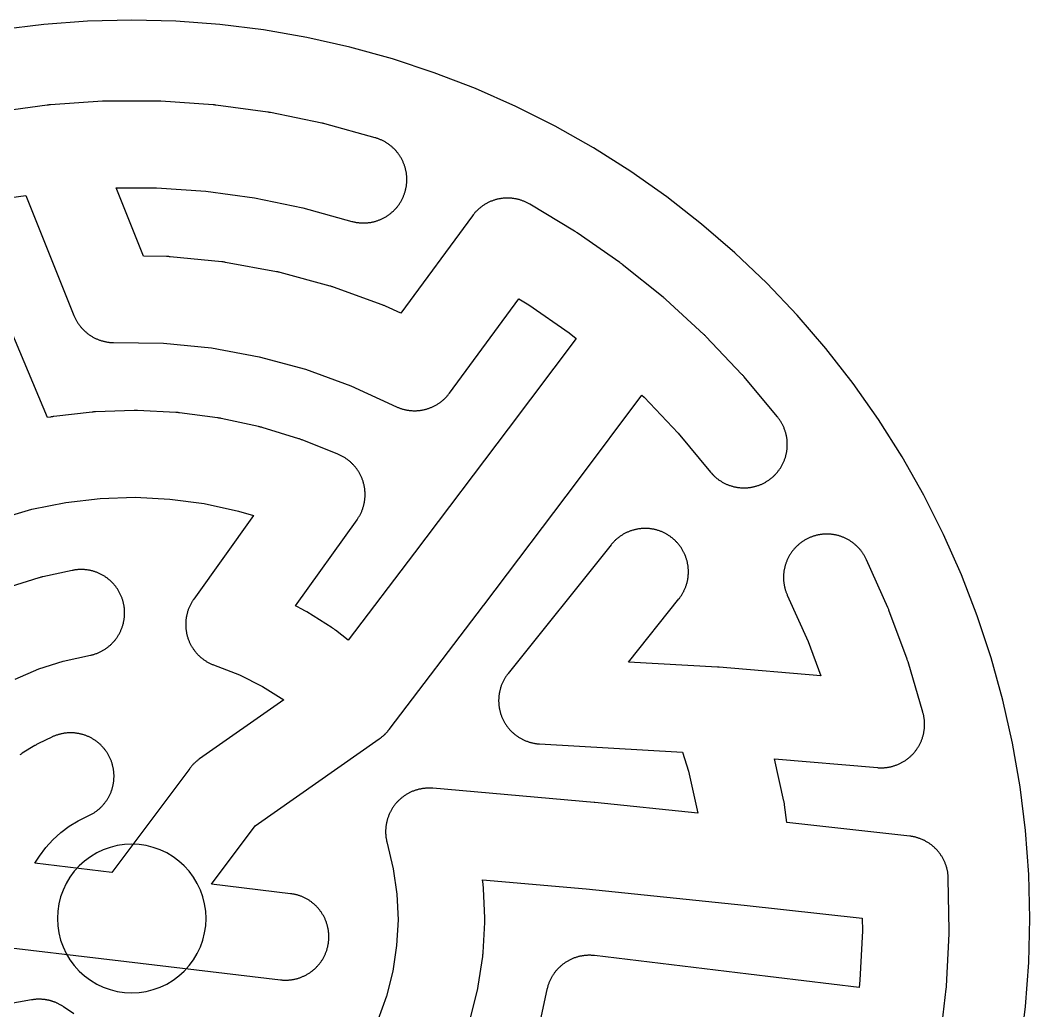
# Model space of a CAD drawing. Header units: millimetres. Extents: x -145 to 145, y -145 to 145.
# Drawn here: x -18 to 145, y -14.9 to 145 of the extents above; entities that cross this region are included whole.
import ezdxf

# ---------------------------------------------------------------- set-up
doc = ezdxf.new("R2010")
doc.units = ezdxf.units.MM
doc.layers.add('BOUNDARY', color=3, linetype='CONTINUOUS')
doc.layers.add('CORRIDORS', color=1, linetype='CONTINUOUS')

msp = doc.modelspace()

# ---------------------------------------------------------------- linework, layer by layer
at = {"layer": 'BOUNDARY'}
msp.add_lwpolyline([(143.431, -21.276), (144.302, -14.212), (144.825, -7.115), (145, 0), (144.825, 7.115), (144.302, 14.212), (143.431, 21.276), (142.214, 28.288), (140.655, 35.232), (138.756, 42.091), (136.524, 48.849), (133.963, 55.489), (131.078, 61.995), (127.879, 68.353), (124.371, 74.545), (120.563, 80.558), (116.465, 86.376), (112.087, 91.987), (107.438, 97.376), (102.53, 102.53), (97.376, 107.438), (91.987, 112.087), (86.376, 116.465), (80.558, 120.563), (74.545, 124.371), (68.353, 127.879), (61.995, 131.078), (55.489, 133.963), (48.849, 136.524), (42.091, 138.756), (35.232, 140.655), (28.288, 142.214), (21.276, 143.431), (14.212, 144.302), (7.115, 144.825), (0, 145), (-7.115, 144.825), (-14.212, 144.302), (-21.276, 143.431)], dxfattribs=at)
msp.add_lwpolyline([(12, 0), (11.942, 1.176), (11.769, 2.341), (11.483, 3.483), (11.087, 4.592), (10.583, 5.657), (9.978, 6.667), (9.276, 7.613), (8.485, 8.485), (7.613, 9.276), (6.667, 9.978), (5.657, 10.583), (4.592, 11.087), (3.483, 11.483), (2.341, 11.769), (1.176, 11.942), (0, 12), (-1.176, 11.942), (-2.341, 11.769), (-3.483, 11.483), (-4.592, 11.087), (-5.657, 10.583), (-6.667, 9.978), (-7.613, 9.276), (-8.485, 8.485), (-9.276, 7.613), (-9.978, 6.667), (-10.583, 5.657), (-11.087, 4.592), (-11.483, 3.483), (-11.769, 2.341), (-11.942, 1.176), (-12, 0), (-11.942, -1.176), (-11.769, -2.341), (-11.483, -3.483), (-11.087, -4.592), (-10.583, -5.657), (-9.978, -6.667), (-9.276, -7.613), (-8.485, -8.485), (-7.613, -9.276), (-6.667, -9.978), (-5.657, -10.583), (-4.592, -11.087), (-3.483, -11.483), (-2.341, -11.769), (-1.176, -11.942), (0, -12), (1.176, -11.942), (2.341, -11.769), (3.483, -11.483), (4.592, -11.087), (5.657, -10.583), (6.667, -9.978), (7.613, -9.276), (8.485, -8.485), (9.276, -7.613), (9.978, -6.667), (10.583, -5.657), (11.087, -4.592), (11.483, -3.483), (11.769, -2.341), (11.942, -1.176)], close=True, dxfattribs=at)
at = {"layer": 'CORRIDORS'}
for points in [[(-24.539, -4.134), (-0.826, -6.951), (24.004, -9.901), (24.122, -9.914), (24.24, -9.925), (24.358, -9.934), (24.476, -9.941), (24.594, -9.946), (24.712, -9.949), (24.83, -9.95), (24.949, -9.949), (25.067, -9.946), (25.185, -9.941), (25.303, -9.934), (25.421, -9.925), (25.539, -9.914), (25.657, -9.901), (25.774, -9.886), (25.891, -9.869), (26.008, -9.85), (26.125, -9.829), (26.241, -9.806), (26.356, -9.782), (26.472, -9.755), (26.586, -9.726), (26.701, -9.695), (26.814, -9.663), (26.928, -9.628), (27.04, -9.592), (27.152, -9.554), (27.263, -9.513), (27.374, -9.471), (27.484, -9.427), (27.593, -9.382), (27.701, -9.334), (27.809, -9.285), (27.915, -9.233), (28.021, -9.18), (28.126, -9.125), (28.23, -9.069), (28.333, -9.011), (28.435, -8.95), (28.536, -8.889), (28.636, -8.825), (28.734, -8.76), (28.832, -8.693), (28.928, -8.625), (29.024, -8.555), (29.118, -8.483), (29.211, -8.41), (29.302, -8.335), (29.393, -8.259), (29.482, -8.181), (29.57, -8.101), (29.656, -8.02), (29.741, -7.938), (29.825, -7.854), (29.907, -7.769), (29.988, -7.683), (30.067, -7.595), (30.145, -7.506), (30.221, -7.415), (30.296, -7.324), (30.369, -7.231), (30.44, -7.136), (30.51, -7.041), (30.579, -6.944), (30.645, -6.847), (30.71, -6.748), (30.774, -6.648), (30.835, -6.547), (30.895, -6.445), (30.953, -6.342), (31.01, -6.238), (31.065, -6.133), (31.117, -6.027), (31.169, -5.92), (31.218, -5.813), (31.265, -5.704), (31.311, -5.595), (31.355, -5.485), (31.397, -5.375), (31.437, -5.263), (31.475, -5.151), (31.511, -5.039), (31.545, -4.925), (31.578, -4.812), (31.608, -4.697), (31.637, -4.582), (31.664, -4.467), (31.688, -4.351), (31.711, -4.235), (31.732, -4.119), (31.75, -4.002), (31.767, -3.885), (31.782, -3.768), (31.795, -3.65), (31.806, -3.532), (31.815, -3.414), (31.821, -3.296), (31.826, -3.178), (31.829, -3.059), (31.83, -2.941), (31.829, -2.823), (31.826, -2.705), (31.821, -2.586), (31.813, -2.468), (31.804, -2.35), (31.793, -2.232), (31.78, -2.115), (31.765, -1.998), (31.748, -1.88), (31.729, -1.764), (31.708, -1.647), (31.685, -1.531), (31.66, -1.416), (31.633, -1.3), (31.604, -1.186), (31.573, -1.071), (31.54, -0.958), (31.506, -0.844), (31.469, -0.732), (31.431, -0.62), (31.391, -0.509), (31.348, -0.398), (31.304, -0.288), (31.258, -0.179), (31.211, -0.071), (31.161, 0.036), (31.11, 0.143), (31.056, 0.249), (31.002, 0.353), (30.945, 0.457), (30.886, 0.56), (30.826, 0.662), (30.764, 0.763), (30.701, 0.863), (30.635, 0.961), (30.568, 1.059), (30.5, 1.155), (30.43, 1.25), (30.358, 1.345), (30.21, 1.529), (30.133, 1.619), (30.055, 1.708), (29.976, 1.796), (29.895, 1.882), (29.812, 1.967), (29.728, 2.051), (29.643, 2.133), (29.557, 2.213), (29.469, 2.292), (29.379, 2.37), (29.289, 2.446), (29.197, 2.521), (29.104, 2.594), (29.01, 2.665), (28.914, 2.735), (28.817, 2.803), (28.72, 2.87), (28.621, 2.935), (28.521, 2.998), (28.42, 3.06), (28.318, 3.119), (28.214, 3.177), (28.11, 3.234), (28.005, 3.288), (27.899, 3.341), (27.793, 3.392), (27.685, 3.441), (27.577, 3.489), (27.467, 3.534), (27.357, 3.578), (27.247, 3.62), (27.023, 3.698), (26.911, 3.734), (26.797, 3.768), (26.684, 3.8), (26.569, 3.83), (26.454, 3.859), (26.339, 3.885), (26.223, 3.91), (26.107, 3.933), (25.991, 3.953), (25.874, 3.972), (25.757, 3.988), (25.656, 4.001), (12.865, 5.521), (19.905, 14.94), (39.973, 28.987), (40.025, 29.024), (40.121, 29.093), (40.142, 29.109), (40.176, 29.134), (40.186, 29.142), (40.197, 29.15), (40.291, 29.222), (40.383, 29.296), (40.39, 29.302), (40.454, 29.355), (40.544, 29.431), (40.566, 29.45), (40.582, 29.464), (40.67, 29.542), (40.684, 29.555), (40.721, 29.589), (40.787, 29.651), (40.843, 29.704), (40.853, 29.714), (40.884, 29.744), (40.927, 29.787), (40.954, 29.815), (40.994, 29.855), (41.007, 29.869), (41.01, 29.872), (41.086, 29.953), (41.138, 30.008), (41.217, 30.096), (41.274, 30.163), (41.326, 30.223), (41.36, 30.264), (41.37, 30.276), (41.445, 30.368), (41.46, 30.387), (41.476, 30.407), (41.538, 30.487), (56.808, 50.527), (56.828, 50.554), (71.948, 70.594), (71.955, 70.603), (82.374, 84.46), (82.728, 84.135), (88.219, 78.359), (93.463, 72.04), (93.539, 71.95), (93.617, 71.86), (93.777, 71.686), (93.86, 71.601), (93.943, 71.518), (94.028, 71.435), (94.115, 71.355), (94.203, 71.275), (94.292, 71.197), (94.382, 71.121), (94.474, 71.046), (94.567, 70.973), (94.661, 70.902), (94.757, 70.832), (94.853, 70.763), (94.951, 70.697), (95.05, 70.631), (95.15, 70.568), (95.251, 70.506), (95.353, 70.446), (95.455, 70.388), (95.559, 70.332), (95.664, 70.277), (95.77, 70.224), (95.877, 70.173), (95.984, 70.123), (96.093, 70.076), (96.202, 70.03), (96.312, 69.986), (96.422, 69.944), (96.534, 69.904), (96.646, 69.866), (96.758, 69.83), (96.872, 69.795), (96.985, 69.763), (97.1, 69.732), (97.214, 69.704), (97.33, 69.677), (97.445, 69.652), (97.562, 69.63), (97.678, 69.609), (97.795, 69.59), (97.912, 69.573), (98.029, 69.558), (98.147, 69.545), (98.265, 69.535), (98.383, 69.526), (98.501, 69.519), (98.619, 69.514), (98.737, 69.511), (98.856, 69.51), (98.974, 69.511), (99.092, 69.514), (99.21, 69.519), (99.329, 69.526), (99.447, 69.535), (99.564, 69.547), (99.682, 69.56), (99.799, 69.575), (99.916, 69.592), (100.033, 69.611), (100.15, 69.632), (100.266, 69.655), (100.381, 69.68), (100.497, 69.706), (100.611, 69.735), (100.726, 69.766), (100.839, 69.799), (100.953, 69.833), (101.065, 69.87), (101.177, 69.908), (101.288, 69.948), (101.399, 69.991), (101.509, 70.035), (101.618, 70.08), (101.726, 70.128), (101.833, 70.178), (101.94, 70.229), (102.046, 70.282), (102.151, 70.337), (102.254, 70.394), (102.357, 70.452), (102.459, 70.512), (102.56, 70.574), (102.66, 70.638), (102.759, 70.703), (102.856, 70.77), (102.953, 70.838), (103.048, 70.908), (103.142, 70.98), (103.235, 71.054), (103.326, 71.128), (103.417, 71.205), (103.506, 71.283), (103.593, 71.362), (103.68, 71.443), (103.765, 71.526), (103.848, 71.609), (103.93, 71.694), (104.011, 71.781), (104.09, 71.869), (104.168, 71.958), (104.244, 72.049), (104.319, 72.141), (104.392, 72.234), (104.463, 72.328), (104.533, 72.423), (104.602, 72.52), (104.668, 72.618), (104.733, 72.717), (104.796, 72.817), (104.858, 72.918), (104.918, 73.02), (104.976, 73.123), (105.032, 73.227), (105.087, 73.332), (105.14, 73.438), (105.191, 73.544), (105.24, 73.652), (105.287, 73.76), (105.333, 73.87), (105.377, 73.98), (105.418, 74.09), (105.458, 74.202), (105.497, 74.314), (105.533, 74.426), (105.567, 74.54), (105.599, 74.653), (105.63, 74.768), (105.658, 74.883), (105.685, 74.998), (105.709, 75.114), (105.732, 75.23), (105.753, 75.346), (105.771, 75.463), (105.788, 75.58), (105.803, 75.698), (105.815, 75.815), (105.826, 75.933), (105.835, 76.051), (105.842, 76.169), (105.846, 76.287), (105.849, 76.406), (105.85, 76.524), (105.849, 76.642), (105.846, 76.761), (105.84, 76.879), (105.833, 76.997), (105.824, 77.115), (105.813, 77.233), (105.799, 77.35), (105.784, 77.468), (105.767, 77.585), (105.748, 77.701), (105.727, 77.818), (105.704, 77.934), (105.679, 78.05), (105.652, 78.165), (105.623, 78.279), (105.592, 78.394), (105.559, 78.507), (105.524, 78.62), (105.488, 78.733), (105.449, 78.845), (105.409, 78.956), (105.366, 79.067), (105.322, 79.176), (105.276, 79.285), (105.228, 79.394), (105.179, 79.501), (105.127, 79.608), (105.074, 79.713), (105.019, 79.818), (104.962, 79.922), (104.904, 80.025), (104.843, 80.126), (104.781, 80.227), (104.718, 80.327), (104.652, 80.426), (104.585, 80.523), (104.517, 80.619), (104.447, 80.715), (104.375, 80.809), (104.301, 80.901), (104.237, 80.98), (98.845, 87.478), (98.769, 87.568), (98.691, 87.658), (98.611, 87.745), (98.531, 87.831), (92.712, 93.951), (92.63, 94.036), (92.546, 94.12), (92.461, 94.202), (92.374, 94.283), (86.231, 99.925), (86.145, 100.005), (86.079, 100.064), (86.067, 100.075), (85.978, 100.153), (85.888, 100.229), (85.796, 100.304), (85.792, 100.307), (79.209, 105.583), (79.116, 105.656), (79.022, 105.728), (78.926, 105.798), (78.83, 105.866), (71.899, 110.69), (71.801, 110.757), (71.702, 110.822), (71.602, 110.886), (71.502, 110.947), (64.262, 115.292), (64.16, 115.352), (64.057, 115.41), (63.953, 115.467), (63.848, 115.522), (63.743, 115.575), (63.636, 115.626), (63.528, 115.675), (63.42, 115.723), (63.311, 115.769), (63.201, 115.813), (63.09, 115.855), (62.979, 115.895), (62.867, 115.933), (62.755, 115.969), (62.641, 116.004), (62.528, 116.036), (62.413, 116.067), (62.299, 116.096), (62.183, 116.122), (62.068, 116.147), (61.951, 116.17), (61.835, 116.191), (61.718, 116.21), (61.601, 116.226), (61.484, 116.241), (61.366, 116.254), (61.248, 116.265), (61.13, 116.274), (61.012, 116.281), (60.894, 116.286), (60.776, 116.289), (60.657, 116.29), (60.539, 116.289), (60.421, 116.286), (60.303, 116.281), (60.184, 116.274), (60.066, 116.265), (59.949, 116.254), (59.831, 116.241), (59.714, 116.226), (59.597, 116.209), (59.48, 116.19), (59.363, 116.169), (59.247, 116.146), (59.132, 116.121), (59.016, 116.094), (58.902, 116.066), (58.787, 116.035), (58.674, 116.002), (58.56, 115.968), (58.448, 115.931), (58.336, 115.893), (58.225, 115.853), (58.114, 115.811), (58.004, 115.767), (57.895, 115.721), (57.787, 115.673), (57.679, 115.624), (57.573, 115.572), (57.467, 115.519), (57.362, 115.464), (57.258, 115.408), (57.155, 115.349), (57.053, 115.289), (56.952, 115.228), (56.853, 115.164), (56.754, 115.099), (56.656, 115.032), (56.56, 114.963), (56.464, 114.893), (56.37, 114.822), (56.186, 114.674), (56.096, 114.597), (56.006, 114.519), (55.919, 114.44), (55.832, 114.359), (55.747, 114.277), (55.664, 114.193), (55.582, 114.108), (55.501, 114.021), (55.422, 113.933), (55.344, 113.844), (55.268, 113.754), (55.193, 113.662), (55.12, 113.569), (55.026, 113.444), (43.422, 97.706), (40.998, 98.825), (40.89, 98.874), (40.781, 98.921), (40.672, 98.966), (40.562, 99.009), (40.455, 99.048), (32.583, 101.908), (32.472, 101.948), (32.36, 101.985), (32.247, 102.021), (32.133, 102.055), (32.024, 102.085), (23.941, 104.276), (23.827, 104.306), (23.712, 104.334), (23.597, 104.36), (23.481, 104.384), (23.372, 104.405), (15.133, 105.915), (15.016, 105.936), (14.899, 105.954), (14.782, 105.97), (14.665, 105.985), (14.552, 105.997), (6.216, 106.812), (6.098, 106.822), (5.98, 106.831), (5.862, 106.837), (5.744, 106.842), (5.631, 106.844), (1.917, 106.895), (-2.52, 117.93), (3.988, 117.93), (11.943, 117.392), (19.831, 116.32), (27.645, 114.714), (35.551, 112.524), (35.665, 112.493), (35.78, 112.465), (35.895, 112.438), (36.011, 112.413), (36.127, 112.39), (36.244, 112.37), (36.361, 112.351), (36.478, 112.334), (36.595, 112.319), (36.713, 112.306), (36.83, 112.295), (36.948, 112.286), (37.067, 112.279), (37.185, 112.274), (37.303, 112.271), (37.421, 112.27), (37.54, 112.271), (37.658, 112.274), (37.776, 112.279), (37.894, 112.286), (38.012, 112.295), (38.13, 112.306), (38.248, 112.319), (38.365, 112.334), (38.482, 112.351), (38.599, 112.37), (38.715, 112.391), (38.831, 112.414), (38.947, 112.439), (39.062, 112.465), (39.177, 112.494), (39.291, 112.525), (39.405, 112.557), (39.518, 112.592), (39.631, 112.628), (39.743, 112.667), (39.854, 112.707), (39.965, 112.749), (40.075, 112.793), (40.184, 112.839), (40.292, 112.886), (40.399, 112.936), (40.506, 112.987), (40.612, 113.04), (40.717, 113.095), (40.821, 113.152), (40.924, 113.21), (41.025, 113.27), (41.126, 113.332), (41.226, 113.395), (41.325, 113.46), (41.423, 113.527), (41.519, 113.596), (41.614, 113.666), (41.709, 113.738), (41.801, 113.811), (41.893, 113.886), (41.983, 113.962), (42.073, 114.04), (42.16, 114.119), (42.247, 114.2), (42.332, 114.282), (42.415, 114.366), (42.497, 114.451), (42.578, 114.538), (42.657, 114.626), (42.735, 114.715), (42.811, 114.805), (42.886, 114.897), (42.959, 114.99), (43.031, 115.084), (43.101, 115.18), (43.169, 115.276), (43.236, 115.374), (43.301, 115.473), (43.364, 115.573), (43.426, 115.674), (43.486, 115.776), (43.544, 115.879), (43.6, 115.983), (43.655, 116.088), (43.708, 116.194), (43.759, 116.3), (43.808, 116.408), (43.856, 116.516), (43.901, 116.626), (43.945, 116.736), (43.987, 116.846), (44.027, 116.958), (44.065, 117.07), (44.101, 117.182), (44.136, 117.295), (44.168, 117.409), (44.199, 117.524), (44.227, 117.638), (44.254, 117.754), (44.278, 117.869), (44.301, 117.985), (44.322, 118.102), (44.341, 118.219), (44.357, 118.336), (44.372, 118.453), (44.385, 118.571), (44.396, 118.689), (44.405, 118.807), (44.411, 118.925), (44.416, 119.043), (44.419, 119.161), (44.42, 119.28), (44.419, 119.398), (44.416, 119.516), (44.411, 119.634), (44.403, 119.753), (44.394, 119.871), (44.383, 119.988), (44.37, 120.106), (44.355, 120.223), (44.338, 120.34), (44.319, 120.457), (44.298, 120.574), (44.275, 120.69), (44.25, 120.805), (44.223, 120.921), (44.194, 121.035), (44.163, 121.149), (44.13, 121.263), (44.096, 121.376), (44.059, 121.489), (44.021, 121.601), (43.98, 121.712), (43.938, 121.823), (43.894, 121.932), (43.848, 122.041), (43.8, 122.15), (43.751, 122.257), (43.699, 122.364), (43.646, 122.469), (43.591, 122.574), (43.534, 122.678), (43.476, 122.781), (43.416, 122.883), (43.354, 122.983), (43.29, 123.083), (43.225, 123.182), (43.158, 123.279), (43.089, 123.376), (43.019, 123.471), (42.947, 123.565), (42.874, 123.658), (42.799, 123.75), (42.723, 123.84), (42.645, 123.929), (42.565, 124.016), (42.484, 124.103), (42.402, 124.188), (42.318, 124.271), (42.233, 124.353), (42.146, 124.434), (42.058, 124.513), (41.969, 124.591), (41.878, 124.667), (41.786, 124.741), (41.693, 124.814), (41.599, 124.886), (41.503, 124.956), (41.407, 125.024), (41.309, 125.09), (41.21, 125.155), (41.11, 125.218), (41.009, 125.28), (40.907, 125.34), (40.804, 125.398), (40.7, 125.454), (40.595, 125.509), (40.489, 125.561), (40.382, 125.612), (40.274, 125.662), (40.166, 125.709), (40.057, 125.754), (39.947, 125.798), (39.836, 125.84), (39.725, 125.88), (39.613, 125.918), (39.5, 125.954), (39.387, 125.988), (39.289, 126.016), (31.153, 128.27), (31.039, 128.301), (30.924, 128.329), (30.809, 128.356), (30.693, 128.381), (22.424, 130.08), (22.308, 130.103), (22.191, 130.123), (22.074, 130.142), (21.958, 130.159), (13.593, 131.296), (13.475, 131.311), (13.358, 131.324), (13.24, 131.335), (13.122, 131.344), (4.695, 131.914), (4.577, 131.921), (4.459, 131.926), (4.341, 131.929), (4.223, 131.93), (-4.223, 131.93), (-4.341, 131.929), (-4.46, 131.926), (-4.578, 131.921), (-4.695, 131.914), (-13.122, 131.344), (-13.121, 131.344), (-13.139, 131.343), (-13.257, 131.334), (-13.285, 131.331), (-13.322, 131.328), (-13.394, 131.32), (-13.476, 131.311), (-13.507, 131.307), (-13.521, 131.305), (-13.557, 131.301), (-13.674, 131.285), (-21.958, 130.159)], [(-19.831, 116.32), (-17.111, 116.689), (-9.335, 97.349), (-9.29, 97.239), (-9.243, 97.131), (-9.194, 97.023), (-9.143, 96.916), (-9.091, 96.81), (-9.037, 96.705), (-8.981, 96.6), (-8.923, 96.497), (-8.864, 96.395), (-8.803, 96.293), (-8.74, 96.193), (-8.676, 96.094), (-8.609, 95.996), (-8.542, 95.899), (-8.472, 95.803), (-8.401, 95.709), (-8.328, 95.615), (-8.254, 95.523), (-8.178, 95.432), (-8.101, 95.343), (-8.022, 95.254), (-7.942, 95.167), (-7.86, 95.082), (-7.777, 94.998), (-7.693, 94.915), (-7.607, 94.834), (-7.519, 94.754), (-7.431, 94.675), (-7.341, 94.599), (-7.249, 94.523), (-7.157, 94.45), (-7.063, 94.377), (-6.968, 94.307), (-6.872, 94.238), (-6.775, 94.17), (-6.676, 94.105), (-6.577, 94.041), (-6.476, 93.978), (-6.375, 93.918), (-6.272, 93.859), (-6.168, 93.802), (-6.064, 93.746), (-5.958, 93.693), (-5.852, 93.641), (-5.745, 93.591), (-5.637, 93.543), (-5.528, 93.497), (-5.418, 93.452), (-5.308, 93.409), (-5.197, 93.369), (-5.085, 93.33), (-4.972, 93.293), (-4.859, 93.258), (-4.746, 93.224), (-4.632, 93.193), (-4.517, 93.164), (-4.402, 93.137), (-4.287, 93.111), (-4.171, 93.088), (-4.054, 93.066), (-3.937, 93.047), (-3.82, 93.029), (-3.703, 93.013), (-3.586, 93), (-3.468, 92.988), (-3.35, 92.979), (-3.232, 92.971), (-3.114, 92.965), (-2.995, 92.962), (-2.936, 92.961), (5.139, 92.85), (12.904, 92.091), (20.561, 90.688), (28.079, 88.65), (35.394, 85.992), (42.737, 82.604), (42.845, 82.555), (42.954, 82.508), (43.063, 82.463), (43.173, 82.42), (43.284, 82.379), (43.396, 82.34), (43.508, 82.302), (43.621, 82.267), (43.734, 82.233), (43.848, 82.201), (43.963, 82.171), (44.078, 82.143), (44.193, 82.118), (44.309, 82.094), (44.425, 82.072), (44.542, 82.051), (44.659, 82.033), (44.776, 82.017), (44.894, 82.003), (45.011, 81.991), (45.129, 81.981), (45.247, 81.973), (45.365, 81.967), (45.484, 81.962), (45.602, 81.96), (45.72, 81.96), (45.839, 81.962), (45.957, 81.966), (46.075, 81.972), (46.193, 81.98), (46.311, 81.989), (46.429, 82.001), (46.546, 82.015), (46.663, 82.031), (46.78, 82.049), (46.897, 82.068), (47.013, 82.09), (47.129, 82.114), (47.245, 82.139), (47.36, 82.167), (47.474, 82.197), (47.589, 82.228), (47.702, 82.261), (47.815, 82.297), (47.927, 82.334), (48.039, 82.373), (48.15, 82.414), (48.26, 82.457), (48.37, 82.502), (48.479, 82.548), (48.587, 82.597), (48.694, 82.647), (48.8, 82.699), (48.905, 82.753), (49.01, 82.808), (49.113, 82.865), (49.216, 82.925), (49.317, 82.985), (49.418, 83.048), (49.517, 83.112), (49.616, 83.178), (49.713, 83.245), (49.809, 83.315), (49.904, 83.385), (49.997, 83.458), (50.09, 83.532), (50.181, 83.607), (50.27, 83.684), (50.359, 83.763), (50.446, 83.843), (50.532, 83.924), (50.616, 84.007), (50.699, 84.091), (50.781, 84.177), (50.861, 84.264), (50.94, 84.352), (51.017, 84.442), (51.092, 84.533), (51.167, 84.625), (51.239, 84.719), (51.304, 84.806), (62.516, 100.012), (64.097, 99.064), (70.635, 94.513), (71.746, 93.622), (60.765, 79.017), (45.672, 59.013), (34.956, 44.95), (32.908, 46.533), (32.814, 46.605), (32.718, 46.675), (32.622, 46.743), (32.524, 46.81), (32.425, 46.875), (32.353, 46.921), (28.263, 49.493), (28.163, 49.555), (28.061, 49.615), (27.958, 49.674), (27.855, 49.731), (27.75, 49.786), (27.674, 49.825), (26.435, 50.446), (36.377, 64.373), (36.445, 64.47), (36.511, 64.568), (36.576, 64.667), (36.639, 64.767), (36.7, 64.868), (36.76, 64.971), (36.818, 65.074), (36.874, 65.178), (36.928, 65.283), (36.98, 65.389), (37.031, 65.496), (37.08, 65.604), (37.127, 65.713), (37.172, 65.822), (37.215, 65.932), (37.257, 66.043), (37.296, 66.154), (37.334, 66.266), (37.37, 66.379), (37.404, 66.493), (37.436, 66.607), (37.466, 66.721), (37.494, 66.836), (37.52, 66.951), (37.544, 67.067), (37.566, 67.183), (37.587, 67.3), (37.605, 67.417), (37.621, 67.534), (37.635, 67.651), (37.648, 67.769), (37.658, 67.887), (37.666, 68.005), (37.673, 68.123), (37.677, 68.241), (37.68, 68.36), (37.68, 68.478), (37.678, 68.596), (37.675, 68.715), (37.669, 68.833), (37.661, 68.951), (37.652, 69.069), (37.64, 69.187), (37.626, 69.304), (37.611, 69.421), (37.593, 69.538), (37.574, 69.655), (37.552, 69.771), (37.529, 69.887), (37.503, 70.003), (37.476, 70.118), (37.447, 70.233), (37.415, 70.347), (37.382, 70.46), (37.347, 70.573), (37.31, 70.686), (37.271, 70.797), (37.23, 70.909), (37.188, 71.019), (37.143, 71.129), (37.097, 71.237), (37.049, 71.345), (36.999, 71.453), (36.947, 71.559), (36.893, 71.665), (36.838, 71.769), (36.781, 71.873), (36.722, 71.975), (36.661, 72.077), (36.599, 72.178), (36.535, 72.277), (36.469, 72.375), (36.402, 72.473), (36.333, 72.569), (36.262, 72.664), (36.19, 72.758), (36.116, 72.85), (36.041, 72.941), (35.964, 73.031), (35.886, 73.12), (35.806, 73.207), (35.724, 73.293), (35.642, 73.378), (35.558, 73.461), (35.472, 73.543), (35.385, 73.623), (35.297, 73.702), (35.207, 73.779), (35.116, 73.855), (35.024, 73.929), (34.931, 74.002), (34.836, 74.073), (34.74, 74.142), (34.643, 74.21), (34.545, 74.276), (34.446, 74.341), (34.346, 74.403), (34.244, 74.464), (34.142, 74.524), (34.039, 74.582), (33.935, 74.637), (33.829, 74.692), (33.723, 74.744), (33.616, 74.794), (33.508, 74.843), (33.4, 74.89), (33.276, 74.941), (27.518, 77.24), (27.407, 77.283), (27.296, 77.324), (27.185, 77.363), (27.073, 77.4), (26.972, 77.432), (21.044, 79.248), (20.931, 79.282), (20.817, 79.313), (20.702, 79.343), (20.587, 79.371), (20.484, 79.395), (14.426, 80.715), (14.31, 80.739), (14.194, 80.761), (14.078, 80.781), (13.961, 80.8), (13.856, 80.814), (7.71, 81.629), (7.593, 81.644), (7.475, 81.656), (7.357, 81.667), (7.239, 81.676), (7.136, 81.681), (0.945, 81.987), (0.826, 81.992), (0.708, 81.995), (0.59, 81.996), (0.471, 81.995), (0.366, 81.992), (-5.829, 81.786), (-5.947, 81.781), (-6.065, 81.774), (-6.183, 81.765), (-6.301, 81.754), (-6.406, 81.743), (-12.563, 81.026), (-12.68, 81.011), (-12.797, 80.995), (-12.914, 80.976), (-13.031, 80.955), (-13.134, 80.935), (-13.597, 80.842), (-21.157, 98.823)], [(-21.568, 64.482), (-16.156, 66.047), (-10.661, 67.153), (-5.072, 67.804), (0.546, 67.991), (6.154, 67.713), (11.721, 66.975), (17.226, 65.775), (19.648, 65.034), (10.013, 51.537), (9.945, 51.44), (9.879, 51.342), (9.814, 51.243), (9.751, 51.143), (9.69, 51.042), (9.63, 50.939), (9.572, 50.836), (9.516, 50.732), (9.462, 50.627), (9.41, 50.521), (9.359, 50.414), (9.31, 50.306), (9.263, 50.197), (9.218, 50.088), (9.175, 49.978), (9.133, 49.867), (9.094, 49.756), (9.056, 49.644), (9.02, 49.531), (8.986, 49.417), (8.954, 49.303), (8.924, 49.189), (8.896, 49.074), (8.87, 48.959), (8.846, 48.843), (8.824, 48.727), (8.803, 48.61), (8.785, 48.493), (8.769, 48.376), (8.755, 48.259), (8.742, 48.141), (8.732, 48.023), (8.724, 47.905), (8.717, 47.787), (8.713, 47.669), (8.71, 47.55), (8.71, 47.432), (8.712, 47.314), (8.715, 47.195), (8.721, 47.077), (8.729, 46.959), (8.738, 46.841), (8.75, 46.723), (8.764, 46.606), (8.779, 46.489), (8.797, 46.372), (8.816, 46.255), (8.838, 46.139), (8.861, 46.023), (8.887, 45.907), (8.914, 45.792), (8.943, 45.677), (8.975, 45.563), (9.008, 45.45), (9.043, 45.337), (9.08, 45.224), (9.119, 45.113), (9.16, 45.001), (9.202, 44.891), (9.247, 44.781), (9.293, 44.673), (9.341, 44.565), (9.391, 44.457), (9.443, 44.351), (9.497, 44.245), (9.552, 44.141), (9.609, 44.037), (9.668, 43.935), (9.729, 43.833), (9.791, 43.732), (9.855, 43.633), (9.921, 43.535), (9.988, 43.437), (10.057, 43.341), (10.128, 43.246), (10.2, 43.152), (10.274, 43.06), (10.349, 42.969), (10.426, 42.879), (10.504, 42.79), (10.584, 42.703), (10.666, 42.617), (10.748, 42.532), (10.832, 42.449), (10.918, 42.367), (11.005, 42.287), (11.093, 42.208), (11.183, 42.131), (11.274, 42.055), (11.366, 41.981), (11.459, 41.908), (11.554, 41.837), (11.65, 41.768), (11.747, 41.7), (11.845, 41.634), (11.944, 41.569), (12.044, 41.507), (12.146, 41.446), (12.248, 41.386), (12.351, 41.328), (12.455, 41.273), (12.561, 41.218), (12.667, 41.166), (12.774, 41.116), (12.882, 41.067), (12.99, 41.02), (13.1, 40.975), (13.192, 40.939), (17.378, 39.325), (21.099, 37.46), (24.557, 35.286), (10.956, 25.765), (10.859, 25.696), (10.764, 25.626), (10.67, 25.554), (10.577, 25.48), (10.486, 25.405), (10.396, 25.329), (10.307, 25.251), (10.219, 25.171), (10.133, 25.09), (10.048, 25.008), (9.965, 24.924), (9.883, 24.838), (9.802, 24.752), (9.723, 24.664), (9.646, 24.574), (9.57, 24.484), (9.495, 24.392), (9.422, 24.299), (9.363, 24.221), (-3.188, 7.428), (-15.621, 8.905), (-14.911, 10.071), (-13.887, 11.44), (-12.733, 12.711), (-11.471, 13.86), (-10.102, 14.886), (-8.631, 15.784), (-6.797, 16.676), (-6.691, 16.728), (-6.586, 16.783), (-6.482, 16.839), (-6.379, 16.897), (-6.276, 16.957), (-6.175, 17.018), (-6.075, 17.081), (-5.976, 17.146), (-5.878, 17.213), (-5.782, 17.281), (-5.686, 17.351), (-5.592, 17.422), (-5.498, 17.495), (-5.407, 17.569), (-5.316, 17.645), (-5.227, 17.723), (-5.139, 17.802), (-5.052, 17.883), (-4.967, 17.965), (-4.883, 18.048), (-4.8, 18.133), (-4.719, 18.219), (-4.64, 18.307), (-4.561, 18.396), (-4.485, 18.486), (-4.41, 18.577), (-4.336, 18.67), (-4.265, 18.764), (-4.194, 18.859), (-4.126, 18.956), (-4.059, 19.053), (-3.993, 19.152), (-3.929, 19.251), (-3.867, 19.352), (-3.807, 19.454), (-3.749, 19.557), (-3.692, 19.661), (-3.637, 19.765), (-3.583, 19.871), (-3.532, 19.977), (-3.482, 20.085), (-3.434, 20.193), (-3.388, 20.302), (-3.344, 20.412), (-3.302, 20.522), (-3.261, 20.633), (-3.223, 20.745), (-3.186, 20.858), (-3.152, 20.971), (-3.119, 21.085), (-3.088, 21.199), (-3.059, 21.314), (-3.032, 21.429), (-3.007, 21.544), (-2.984, 21.66), (-2.962, 21.777), (-2.943, 21.894), (-2.926, 22.011), (-2.911, 22.128), (-2.898, 22.246), (-2.886, 22.363), (-2.877, 22.481), (-2.87, 22.599), (-2.865, 22.718), (-2.861, 22.836), (-2.86, 22.954), (-2.861, 23.073), (-2.863, 23.191), (-2.868, 23.309), (-2.875, 23.427), (-2.884, 23.545), (-2.894, 23.663), (-2.907, 23.781), (-2.922, 23.898), (-2.938, 24.015), (-2.957, 24.132), (-2.978, 24.249), (-3, 24.365), (-3.025, 24.48), (-3.051, 24.596), (-3.08, 24.711), (-3.11, 24.825), (-3.143, 24.939), (-3.177, 25.052), (-3.213, 25.165), (-3.251, 25.277), (-3.291, 25.388), (-3.333, 25.499), (-3.376, 25.609), (-3.422, 25.718), (-3.469, 25.826), (-3.518, 25.934), (-3.569, 26.041), (-3.622, 26.147), (-3.677, 26.252), (-3.733, 26.356), (-3.791, 26.459), (-3.851, 26.561), (-3.913, 26.662), (-3.976, 26.762), (-4.041, 26.861), (-4.107, 26.959), (-4.176, 27.055), (-4.246, 27.151), (-4.317, 27.245), (-4.39, 27.338), (-4.465, 27.43), (-4.541, 27.52), (-4.619, 27.61), (-4.698, 27.698), (-4.778, 27.784), (-4.86, 27.869), (-4.944, 27.953), (-5.029, 28.036), (-5.115, 28.117), (-5.203, 28.196), (-5.292, 28.274), (-5.382, 28.35), (-5.474, 28.425), (-5.567, 28.499), (-5.661, 28.571), (-5.756, 28.641), (-5.852, 28.709), (-5.95, 28.776), (-6.049, 28.841), (-6.148, 28.905), (-6.249, 28.967), (-6.351, 29.027), (-6.454, 29.086), (-6.558, 29.142), (-6.663, 29.197), (-6.768, 29.25), (-6.875, 29.302), (-6.982, 29.351), (-7.091, 29.399), (-7.2, 29.445), (-7.31, 29.489), (-7.42, 29.531), (-7.531, 29.571), (-7.643, 29.61), (-7.756, 29.646), (-7.869, 29.681), (-7.983, 29.714), (-8.097, 29.744), (-8.212, 29.773), (-8.327, 29.8), (-8.443, 29.825), (-8.559, 29.848), (-8.675, 29.869), (-8.792, 29.888), (-8.909, 29.905), (-9.026, 29.92), (-9.144, 29.933), (-9.262, 29.944), (-9.38, 29.953), (-9.498, 29.961), (-9.616, 29.966), (-9.734, 29.969), (-9.853, 29.97), (-9.971, 29.969), (-10.089, 29.966), (-10.207, 29.961), (-10.326, 29.955), (-10.443, 29.946), (-10.561, 29.935), (-10.679, 29.922), (-10.796, 29.907), (-10.913, 29.89), (-11.03, 29.871), (-11.147, 29.851), (-11.263, 29.828), (-11.379, 29.803), (-11.494, 29.777), (-11.609, 29.748), (-11.723, 29.718), (-11.837, 29.685), (-11.95, 29.651), (-12.063, 29.614), (-12.175, 29.576), (-12.286, 29.536), (-12.397, 29.494), (-12.506, 29.45), (-12.616, 29.405), (-12.724, 29.357), (-12.832, 29.308), (-12.923, 29.264), (-15.062, 28.223), (-15.168, 28.171), (-15.273, 28.116), (-15.377, 28.06), (-15.48, 28.002), (-15.583, 27.942), (-15.645, 27.905), (-17.676, 26.666), (-17.776, 26.603), (-17.875, 26.539), (-17.974, 26.473), (-18.071, 26.406)], [(130.511, -19.756), (131.507, -11.371), (131.52, -11.253), (131.531, -11.135), (131.54, -11.017), (131.547, -10.899), (131.974, -2.466), (131.979, -2.348), (131.982, -2.229), (131.983, -2.111), (131.982, -1.993), (131.839, 6.449), (131.836, 6.567), (131.831, 6.685), (131.824, 6.803), (131.815, 6.921), (131.804, 7.039), (131.791, 7.157), (131.776, 7.274), (131.759, 7.391), (131.74, 7.508), (131.719, 7.624), (131.696, 7.74), (131.672, 7.856), (131.645, 7.971), (131.616, 8.086), (131.585, 8.2), (131.553, 8.314), (131.518, 8.427), (131.482, 8.54), (131.444, 8.652), (131.404, 8.763), (131.361, 8.874), (131.318, 8.984), (131.272, 9.093), (131.224, 9.201), (131.175, 9.309), (131.123, 9.415), (131.07, 9.521), (131.016, 9.626), (130.959, 9.73), (130.901, 9.833), (130.841, 9.935), (130.779, 10.035), (130.715, 10.135), (130.65, 10.234), (130.583, 10.332), (130.515, 10.428), (130.445, 10.524), (130.373, 10.618), (130.3, 10.711), (130.225, 10.802), (130.149, 10.893), (130.071, 10.982), (129.911, 11.156), (129.828, 11.241), (129.745, 11.325), (129.659, 11.407), (129.573, 11.487), (129.485, 11.567), (129.396, 11.644), (129.305, 11.721), (129.214, 11.795), (129.121, 11.869), (129.026, 11.94), (128.931, 12.01), (128.834, 12.078), (128.737, 12.145), (128.638, 12.21), (128.538, 12.273), (128.437, 12.335), (128.335, 12.395), (128.232, 12.453), (128.128, 12.51), (128.023, 12.564), (127.917, 12.617), (127.811, 12.668), (127.703, 12.718), (127.595, 12.765), (127.485, 12.811), (127.375, 12.855), (127.265, 12.897), (127.153, 12.937), (127.042, 12.975), (126.929, 13.011), (126.816, 13.045), (126.702, 13.078), (126.588, 13.108), (126.473, 13.137), (126.357, 13.164), (126.242, 13.188), (126.126, 13.211), (126.009, 13.232), (125.892, 13.25), (125.775, 13.267), (125.606, 13.288), (105.792, 15.469), (105.408, 18.339), (105.392, 18.456), (105.373, 18.573), (105.352, 18.689), (105.33, 18.805), (105.306, 18.916), (103.8, 25.756), (120.422, 24.355), (120.54, 24.346), (120.658, 24.339), (120.777, 24.334), (120.895, 24.331), (121.013, 24.33), (121.131, 24.331), (121.25, 24.334), (121.368, 24.339), (121.486, 24.346), (121.604, 24.355), (121.722, 24.366), (121.839, 24.379), (121.957, 24.394), (122.074, 24.411), (122.191, 24.43), (122.307, 24.451), (122.423, 24.474), (122.539, 24.499), (122.654, 24.526), (122.769, 24.555), (122.883, 24.585), (122.997, 24.618), (123.11, 24.652), (123.223, 24.689), (123.335, 24.727), (123.446, 24.767), (123.556, 24.81), (123.666, 24.854), (123.775, 24.899), (123.884, 24.947), (123.991, 24.997), (124.098, 25.048), (124.204, 25.101), (124.308, 25.156), (124.412, 25.212), (124.515, 25.271), (124.617, 25.331), (124.718, 25.393), (124.818, 25.456), (124.916, 25.521), (125.014, 25.588), (125.111, 25.657), (125.206, 25.727), (125.3, 25.799), (125.393, 25.872), (125.485, 25.947), (125.575, 26.023), (125.664, 26.101), (125.752, 26.181), (125.838, 26.261), (125.923, 26.344), (126.007, 26.427), (126.089, 26.513), (126.169, 26.599), (126.249, 26.687), (126.326, 26.776), (126.403, 26.867), (126.477, 26.959), (126.55, 27.052), (126.622, 27.146), (126.692, 27.241), (126.76, 27.338), (126.827, 27.436), (126.892, 27.535), (126.955, 27.635), (127.017, 27.736), (127.077, 27.838), (127.135, 27.941), (127.191, 28.045), (127.246, 28.15), (127.299, 28.255), (127.35, 28.362), (127.399, 28.47), (127.446, 28.578), (127.492, 28.687), (127.536, 28.797), (127.578, 28.908), (127.618, 29.019), (127.656, 29.131), (127.692, 29.244), (127.726, 29.357), (127.759, 29.471), (127.789, 29.585), (127.818, 29.7), (127.844, 29.815), (127.869, 29.931), (127.891, 30.047), (127.912, 30.164), (127.931, 30.281), (127.948, 30.398), (127.962, 30.515), (127.975, 30.633), (127.986, 30.751), (127.995, 30.869), (128.002, 30.987), (128.006, 31.105), (128.009, 31.223), (128.01, 31.342), (128.009, 31.46), (128.006, 31.578), (128, 31.696), (127.993, 31.814), (127.984, 31.932), (127.973, 32.05), (127.96, 32.168), (127.945, 32.285), (127.927, 32.402), (127.908, 32.519), (127.887, 32.635), (127.864, 32.751), (127.839, 32.867), (127.812, 32.982), (127.783, 33.097), (127.752, 33.211), (127.724, 33.311), (125.334, 41.41), (125.299, 41.523), (125.263, 41.636), (125.225, 41.748), (125.185, 41.859), (122.254, 49.777), (122.212, 49.888), (122.168, 49.998), (122.122, 50.107), (122.075, 50.214), (118.616, 57.917), (118.566, 58.025), (118.515, 58.132), (118.462, 58.237), (118.407, 58.342), (118.351, 58.446), (118.293, 58.549), (118.233, 58.651), (118.171, 58.752), (118.107, 58.852), (118.042, 58.951), (117.976, 59.049), (117.907, 59.145), (117.837, 59.24), (117.766, 59.335), (117.692, 59.428), (117.618, 59.519), (117.541, 59.61), (117.463, 59.699), (117.384, 59.787), (117.303, 59.873), (117.221, 59.958), (117.137, 60.042), (117.052, 60.124), (116.966, 60.205), (116.878, 60.284), (116.789, 60.362), (116.698, 60.438), (116.607, 60.513), (116.514, 60.586), (116.42, 60.658), (116.324, 60.728), (116.228, 60.796), (116.13, 60.863), (116.031, 60.928), (115.931, 60.991), (115.83, 61.053), (115.728, 61.113), (115.625, 61.171), (115.521, 61.228), (115.416, 61.283), (115.311, 61.336), (115.204, 61.387), (115.096, 61.436), (114.988, 61.484), (114.879, 61.529), (114.769, 61.573), (114.658, 61.615), (114.547, 61.655), (114.435, 61.694), (114.323, 61.73), (114.209, 61.764), (114.096, 61.797), (113.981, 61.827), (113.866, 61.856), (113.751, 61.883), (113.636, 61.907), (113.519, 61.93), (113.403, 61.951), (113.286, 61.97), (113.169, 61.987), (113.052, 62.002), (112.934, 62.015), (112.816, 62.025), (112.698, 62.034), (112.58, 62.041), (112.462, 62.046), (112.344, 62.049), (112.225, 62.05), (112.107, 62.049), (111.989, 62.046), (111.87, 62.041), (111.752, 62.034), (111.634, 62.025), (111.517, 62.014), (111.399, 62), (111.282, 61.985), (111.165, 61.968), (111.048, 61.949), (110.931, 61.928), (110.815, 61.906), (110.7, 61.881), (110.584, 61.854), (110.47, 61.825), (110.355, 61.794), (110.242, 61.762), (110.128, 61.727), (110.016, 61.691), (109.904, 61.652), (109.793, 61.612), (109.682, 61.57), (109.572, 61.526), (109.463, 61.48), (109.355, 61.432), (109.247, 61.383), (109.141, 61.331), (109.035, 61.278), (108.93, 61.223), (108.826, 61.167), (108.723, 61.108), (108.622, 61.048), (108.521, 60.986), (108.421, 60.923), (108.322, 60.858), (108.225, 60.791), (108.128, 60.722), (108.033, 60.652), (107.939, 60.58), (107.846, 60.507), (107.754, 60.432), (107.664, 60.356), (107.575, 60.278), (107.487, 60.198), (107.401, 60.117), (107.316, 60.035), (107.232, 59.951), (107.15, 59.866), (107.07, 59.78), (106.99, 59.692), (106.913, 59.603), (106.836, 59.512), (106.762, 59.42), (106.689, 59.327), (106.617, 59.233), (106.547, 59.137), (106.479, 59.041), (106.412, 58.943), (106.347, 58.844), (106.284, 58.744), (106.223, 58.643), (106.163, 58.541), (106.105, 58.438), (106.048, 58.334), (105.994, 58.229), (105.941, 58.123), (105.89, 58.016), (105.84, 57.909), (105.793, 57.8), (105.747, 57.691), (105.704, 57.581), (105.662, 57.471), (105.622, 57.359), (105.584, 57.247), (105.548, 57.135), (105.513, 57.021), (105.481, 56.908), (105.451, 56.793), (105.422, 56.678), (105.395, 56.563), (105.371, 56.447), (105.348, 56.331), (105.328, 56.215), (105.309, 56.098), (105.292, 55.981), (105.277, 55.863), (105.265, 55.746), (105.254, 55.628), (105.245, 55.51), (105.238, 55.392), (105.234, 55.273), (105.231, 55.155), (105.23, 55.037), (105.231, 54.919), (105.234, 54.8), (105.24, 54.682), (105.247, 54.564), (105.256, 54.446), (105.267, 54.328), (105.281, 54.211), (105.296, 54.093), (105.313, 53.976), (105.332, 53.859), (105.353, 53.743), (105.376, 53.627), (105.401, 53.511), (105.428, 53.396), (105.457, 53.281), (105.488, 53.167), (105.521, 53.054), (105.555, 52.94), (105.592, 52.828), (105.631, 52.716), (105.671, 52.605), (105.713, 52.494), (105.757, 52.385), (105.803, 52.275), (105.844, 52.183), (109.205, 44.699), (111.249, 39.177), (94.825, 40.561), (94.804, 40.563), (94.78, 40.565), (94.778, 40.565), (94.752, 40.567), (94.681, 40.573), (94.616, 40.577), (94.585, 40.579), (80.187, 41.393), (88.345, 51.586), (88.418, 51.679), (88.49, 51.773), (88.56, 51.868), (88.628, 51.965), (88.695, 52.063), (88.76, 52.162), (88.823, 52.262), (88.885, 52.363), (88.945, 52.465), (89.003, 52.568), (89.059, 52.672), (89.114, 52.776), (89.167, 52.882), (89.218, 52.989), (89.268, 53.097), (89.315, 53.205), (89.361, 53.314), (89.404, 53.424), (89.446, 53.535), (89.486, 53.646), (89.525, 53.758), (89.561, 53.871), (89.595, 53.984), (89.628, 54.098), (89.658, 54.212), (89.687, 54.327), (89.713, 54.442), (89.738, 54.558), (89.761, 54.674), (89.782, 54.79), (89.8, 54.907), (89.817, 55.024), (89.832, 55.142), (89.845, 55.259), (89.856, 55.377), (89.865, 55.495), (89.871, 55.613), (89.876, 55.731), (89.879, 55.85), (89.88, 55.968), (89.879, 56.086), (89.876, 56.205), (89.871, 56.323), (89.863, 56.441), (89.854, 56.559), (89.843, 56.677), (89.83, 56.794), (89.815, 56.912), (89.798, 57.029), (89.779, 57.146), (89.758, 57.262), (89.735, 57.378), (89.71, 57.494), (89.683, 57.609), (89.654, 57.724), (89.623, 57.838), (89.591, 57.952), (89.556, 58.065), (89.52, 58.177), (89.481, 58.289), (89.441, 58.4), (89.399, 58.511), (89.355, 58.621), (89.309, 58.73), (89.261, 58.838), (89.211, 58.946), (89.16, 59.052), (89.107, 59.158), (89.052, 59.263), (88.995, 59.367), (88.937, 59.469), (88.877, 59.571), (88.815, 59.672), (88.751, 59.772), (88.686, 59.871), (88.619, 59.968), (88.55, 60.065), (88.48, 60.16), (88.408, 60.254), (88.335, 60.347), (88.26, 60.438), (88.184, 60.529), (88.106, 60.618), (88.026, 60.705), (87.945, 60.792), (87.863, 60.876), (87.779, 60.96), (87.694, 61.042), (87.607, 61.123), (87.519, 61.202), (87.43, 61.28), (87.339, 61.356), (87.248, 61.43), (87.155, 61.503), (87.06, 61.575), (86.965, 61.645), (86.868, 61.713), (86.77, 61.779), (86.671, 61.844), (86.571, 61.908), (86.47, 61.969), (86.368, 62.029), (86.265, 62.087), (86.161, 62.143), (86.056, 62.198), (85.95, 62.251), (85.843, 62.302), (85.736, 62.351), (85.627, 62.398), (85.518, 62.444), (85.408, 62.487), (85.298, 62.529), (85.186, 62.569), (85.074, 62.607), (84.961, 62.643), (84.848, 62.678), (84.734, 62.71), (84.62, 62.74), (84.505, 62.769), (84.39, 62.795), (84.274, 62.82), (84.158, 62.842), (84.041, 62.863), (83.925, 62.882), (83.807, 62.898), (83.69, 62.913), (83.572, 62.926), (83.455, 62.936), (83.337, 62.945), (83.218, 62.952), (83.1, 62.957), (82.982, 62.959), (82.864, 62.96), (82.745, 62.959), (82.627, 62.955), (82.509, 62.95), (82.391, 62.943), (82.273, 62.934), (82.155, 62.922), (82.037, 62.909), (81.92, 62.894), (81.803, 62.877), (81.686, 62.857), (81.57, 62.836), (81.454, 62.813), (81.338, 62.788), (81.223, 62.761), (81.108, 62.732), (80.994, 62.701), (80.88, 62.668), (80.767, 62.634), (80.655, 62.597), (80.543, 62.558), (80.432, 62.518), (80.321, 62.476), (80.211, 62.431), (80.102, 62.385), (79.994, 62.337), (79.887, 62.288), (79.78, 62.236), (79.675, 62.183), (79.57, 62.128), (79.466, 62.071), (79.363, 62.013), (79.262, 61.952), (79.161, 61.89), (79.061, 61.827), (78.962, 61.761), (78.865, 61.694), (78.769, 61.625), (78.673, 61.555), (78.58, 61.483), (78.487, 61.41), (78.395, 61.335), (78.305, 61.258), (78.216, 61.18), (78.129, 61.1), (78.042, 61.019), (77.958, 60.937), (77.874, 60.853), (77.792, 60.768), (77.712, 60.681), (77.633, 60.593), (77.555, 60.504), (77.479, 60.413), (77.415, 60.334), (60.775, 39.544), (60.702, 39.451), (60.63, 39.357), (60.56, 39.262), (60.492, 39.165), (60.425, 39.067), (60.36, 38.968), (60.297, 38.868), (60.235, 38.767), (60.175, 38.665), (60.117, 38.562), (60.061, 38.458), (60.006, 38.354), (59.953, 38.248), (59.902, 38.141), (59.852, 38.033), (59.805, 37.925), (59.759, 37.816), (59.716, 37.706), (59.674, 37.595), (59.634, 37.484), (59.595, 37.372), (59.559, 37.259), (59.525, 37.146), (59.492, 37.032), (59.462, 36.918), (59.433, 36.803), (59.407, 36.688), (59.382, 36.572), (59.359, 36.456), (59.338, 36.34), (59.32, 36.223), (59.303, 36.106), (59.288, 35.988), (59.275, 35.871), (59.264, 35.753), (59.255, 35.635), (59.249, 35.517), (59.244, 35.399), (59.241, 35.28), (59.24, 35.162), (59.241, 35.044), (59.244, 34.925), (59.249, 34.807), (59.257, 34.689), (59.266, 34.571), (59.277, 34.453), (59.29, 34.336), (59.305, 34.218), (59.322, 34.101), (59.341, 33.984), (59.362, 33.868), (59.385, 33.752), (59.41, 33.636), (59.437, 33.521), (59.466, 33.406), (59.497, 33.292), (59.529, 33.178), (59.564, 33.065), (59.6, 32.953), (59.639, 32.841), (59.679, 32.73), (59.721, 32.619), (59.765, 32.509), (59.811, 32.4), (59.859, 32.292), (59.909, 32.184), (59.96, 32.078), (60.013, 31.972), (60.068, 31.867), (60.125, 31.763), (60.183, 31.661), (60.243, 31.559), (60.305, 31.458), (60.369, 31.358), (60.434, 31.259), (60.501, 31.162), (60.57, 31.065), (60.64, 30.97), (60.712, 30.876), (60.785, 30.783), (60.86, 30.692), (60.936, 30.601), (61.014, 30.512), (61.094, 30.425), (61.175, 30.338), (61.257, 30.254), (61.341, 30.17), (61.426, 30.088), (61.513, 30.007), (61.601, 29.928), (61.69, 29.85), (61.781, 29.774), (61.872, 29.7), (61.965, 29.627), (62.06, 29.555), (62.155, 29.485), (62.252, 29.417), (62.35, 29.351), (62.449, 29.286), (62.549, 29.222), (62.65, 29.161), (62.752, 29.101), (62.855, 29.043), (62.959, 28.987), (63.064, 28.932), (63.17, 28.879), (63.277, 28.828), (63.384, 28.779), (63.493, 28.732), (63.602, 28.686), (63.712, 28.643), (63.822, 28.601), (63.934, 28.561), (64.046, 28.523), (64.159, 28.487), (64.272, 28.452), (64.386, 28.42), (64.5, 28.39), (64.615, 28.361), (64.73, 28.335), (64.846, 28.31), (64.962, 28.288), (65.079, 28.267), (65.195, 28.248), (65.313, 28.232), (65.43, 28.217), (65.548, 28.204), (65.665, 28.194), (65.783, 28.185), (65.845, 28.181), (88.943, 26.875), (89.896, 23.798), (91.394, 16.995), (74.791, 18.713), (74.682, 18.723), (48.602, 21.013), (48.484, 21.023), (48.366, 21.03), (48.248, 21.035), (48.13, 21.039), (48.011, 21.04), (47.893, 21.039), (47.775, 21.037), (47.657, 21.032), (47.538, 21.025), (47.42, 21.017), (47.303, 21.006), (47.185, 20.994), (47.068, 20.979), (46.95, 20.962), (46.834, 20.944), (46.717, 20.923), (46.601, 20.901), (46.485, 20.876), (46.37, 20.85), (46.255, 20.822), (46.141, 20.791), (46.027, 20.759), (45.913, 20.725), (45.801, 20.689), (45.689, 20.651), (45.577, 20.611), (45.467, 20.569), (45.357, 20.526), (45.247, 20.48), (45.139, 20.433), (45.031, 20.384), (44.924, 20.333), (44.818, 20.28), (44.713, 20.226), (44.609, 20.17), (44.506, 20.111), (44.404, 20.052), (44.303, 19.99), (44.203, 19.927), (44.104, 19.862), (44.006, 19.796), (43.909, 19.728), (43.814, 19.658), (43.719, 19.586), (43.626, 19.513), (43.534, 19.439), (43.444, 19.363), (43.355, 19.285), (43.267, 19.206), (43.18, 19.126), (43.095, 19.044), (43.011, 18.96), (42.928, 18.875), (42.847, 18.789), (42.768, 18.701), (42.69, 18.612), (42.613, 18.522), (42.538, 18.431), (42.465, 18.338), (42.393, 18.244), (42.323, 18.149), (42.254, 18.052), (42.187, 17.955), (42.122, 17.856), (42.058, 17.756), (41.996, 17.656), (41.936, 17.554), (41.877, 17.451), (41.82, 17.347), (41.765, 17.242), (41.712, 17.137), (41.661, 17.03), (41.611, 16.923), (41.563, 16.815), (41.517, 16.705), (41.473, 16.596), (41.431, 16.485), (41.391, 16.374), (41.352, 16.262), (41.315, 16.15), (41.281, 16.036), (41.248, 15.923), (41.217, 15.809), (41.188, 15.694), (41.161, 15.579), (41.136, 15.463), (41.113, 15.347), (41.092, 15.231), (41.073, 15.114), (41.056, 14.997), (41.041, 14.879), (41.027, 14.762), (41.016, 14.644), (41.007, 14.526), (41, 14.408), (40.994, 14.29), (40.991, 14.171), (40.99, 14.053), (40.991, 13.935), (40.994, 13.816), (40.998, 13.698), (41.005, 13.58), (41.014, 13.462), (41.025, 13.344), (41.037, 13.227), (41.052, 13.109), (41.069, 12.992), (41.088, 12.875), (41.108, 12.759), (41.131, 12.643), (41.155, 12.527), (41.185, 12.401), (42.235, 8.04), (42.814, 3.922), (42.994, -0.237), (42.771, -4.383), (42.15, -8.484), (41.133, -12.512), (39.73, -16.429)], [(-18.838, 38.642), (-15.025, 40.278), (-11.071, 41.541), (-6.676, 42.487), (-6.561, 42.513), (-6.446, 42.541), (-6.332, 42.57), (-6.218, 42.602), (-6.104, 42.636), (-5.991, 42.671), (-5.879, 42.709), (-5.767, 42.748), (-5.656, 42.789), (-5.546, 42.832), (-5.437, 42.877), (-5.328, 42.924), (-5.22, 42.973), (-5.113, 43.023), (-5.007, 43.075), (-4.902, 43.129), (-4.797, 43.185), (-4.694, 43.243), (-4.592, 43.302), (-4.49, 43.363), (-4.39, 43.426), (-4.291, 43.49), (-4.193, 43.556), (-4.095, 43.624), (-4, 43.693), (-3.905, 43.764), (-3.811, 43.837), (-3.719, 43.911), (-3.628, 43.986), (-3.45, 44.142), (-3.363, 44.222), (-3.278, 44.304), (-3.193, 44.387), (-3.11, 44.472), (-3.029, 44.558), (-2.949, 44.645), (-2.871, 44.733), (-2.794, 44.823), (-2.718, 44.914), (-2.645, 45.007), (-2.572, 45.101), (-2.502, 45.195), (-2.432, 45.291), (-2.365, 45.389), (-2.299, 45.487), (-2.235, 45.586), (-2.173, 45.687), (-2.112, 45.789), (-2.053, 45.891), (-1.996, 45.995), (-1.94, 46.099), (-1.886, 46.205), (-1.835, 46.311), (-1.784, 46.418), (-1.736, 46.526), (-1.69, 46.635), (-1.645, 46.744), (-1.602, 46.855), (-1.561, 46.966), (-1.522, 47.078), (-1.485, 47.19), (-1.45, 47.303), (-1.417, 47.416), (-1.385, 47.53), (-1.356, 47.645), (-1.328, 47.76), (-1.303, 47.876), (-1.279, 47.992), (-1.258, 48.108), (-1.238, 48.225), (-1.22, 48.342), (-1.204, 48.459), (-1.191, 48.576), (-1.179, 48.694), (-1.169, 48.812), (-1.161, 48.93), (-1.156, 49.048), (-1.152, 49.167), (-1.15, 49.285), (-1.15, 49.403), (-1.153, 49.521), (-1.157, 49.64), (-1.163, 49.758), (-1.171, 49.876), (-1.182, 49.994), (-1.194, 50.111), (-1.208, 50.229), (-1.224, 50.346), (-1.242, 50.463), (-1.262, 50.58), (-1.285, 50.696), (-1.309, 50.812), (-1.335, 50.927), (-1.363, 51.042), (-1.393, 51.157), (-1.424, 51.271), (-1.458, 51.384), (-1.494, 51.497), (-1.531, 51.609), (-1.571, 51.72), (-1.612, 51.831), (-1.655, 51.942), (-1.7, 52.051), (-1.747, 52.16), (-1.796, 52.267), (-1.847, 52.374), (-1.899, 52.48), (-1.953, 52.586), (-2.009, 52.69), (-2.067, 52.793), (-2.126, 52.896), (-2.187, 52.997), (-2.25, 53.097), (-2.315, 53.196), (-2.381, 53.294), (-2.449, 53.391), (-2.518, 53.487), (-2.589, 53.582), (-2.662, 53.675), (-2.736, 53.767), (-2.812, 53.858), (-2.889, 53.948), (-2.968, 54.036), (-3.048, 54.123), (-3.13, 54.208), (-3.213, 54.293), (-3.298, 54.375), (-3.384, 54.457), (-3.471, 54.536), (-3.56, 54.615), (-3.65, 54.692), (-3.741, 54.767), (-3.833, 54.841), (-3.927, 54.913), (-4.022, 54.983), (-4.118, 55.052), (-4.216, 55.12), (-4.314, 55.185), (-4.414, 55.249), (-4.514, 55.312), (-4.616, 55.372), (-4.718, 55.431), (-4.822, 55.488), (-4.927, 55.544), (-5.032, 55.597), (-5.138, 55.649), (-5.246, 55.699), (-5.354, 55.747), (-5.463, 55.794), (-5.572, 55.838), (-5.683, 55.881), (-5.794, 55.921), (-5.905, 55.96), (-6.018, 55.997), (-6.131, 56.032), (-6.244, 56.066), (-6.359, 56.097), (-6.473, 56.126), (-6.588, 56.154), (-6.704, 56.179), (-6.82, 56.202), (-6.936, 56.224), (-7.053, 56.243), (-7.17, 56.261), (-7.287, 56.277), (-7.405, 56.29), (-7.522, 56.302), (-7.64, 56.311), (-7.758, 56.319), (-7.877, 56.325), (-7.995, 56.328), (-8.113, 56.33), (-8.232, 56.33), (-8.35, 56.327), (-8.468, 56.323), (-8.586, 56.316), (-8.704, 56.308), (-8.822, 56.298), (-8.94, 56.285), (-9.057, 56.271), (-9.174, 56.255), (-9.291, 56.236), (-9.408, 56.216), (-9.524, 56.194), (-9.624, 56.173), (-14.347, 55.156), (-14.462, 55.13), (-14.577, 55.102), (-14.691, 55.073), (-14.805, 55.041), (-14.919, 55.007), (-15.002, 54.981), (-19.604, 53.512)], [(54.624, -16.269), (55.807, -11.584), (55.835, -11.469), (55.861, -11.353), (55.885, -11.238), (55.907, -11.121), (55.927, -11.005), (55.941, -10.918), (56.664, -6.141), (56.681, -6.023), (56.696, -5.906), (56.708, -5.788), (56.719, -5.671), (56.728, -5.553), (56.733, -5.468), (56.992, -0.643), (56.997, -0.525), (57.001, -0.407), (57.002, -0.288), (57.001, -0.17), (56.999, -0.052), (56.996, 0.033), (56.788, 4.86), (56.781, 4.979), (56.773, 5.097), (56.763, 5.214), (56.751, 5.332), (56.737, 5.45), (56.726, 5.534), (56.625, 6.255), (73.376, 4.784), (98.859, 2.147), (98.862, 2.147), (117.945, 0.046), (117.98, -1.998), (117.577, -9.957), (117.436, -11.142), (99.559, -8.99), (74.719, -5.99), (74.602, -5.977), (74.484, -5.966), (74.366, -5.957), (74.248, -5.95), (74.13, -5.944), (74.011, -5.941), (73.893, -5.94), (73.775, -5.941), (73.656, -5.944), (73.538, -5.948), (73.42, -5.955), (73.302, -5.964), (73.184, -5.975), (73.067, -5.987), (72.949, -6.002), (72.832, -6.019), (72.715, -6.038), (72.599, -6.058), (72.483, -6.081), (72.367, -6.105), (72.252, -6.132), (72.137, -6.161), (72.022, -6.191), (71.909, -6.223), (71.795, -6.258), (71.683, -6.294), (71.571, -6.332), (71.459, -6.372), (71.349, -6.414), (71.239, -6.457), (71.13, -6.503), (71.021, -6.55), (70.914, -6.6), (70.807, -6.651), (70.701, -6.704), (70.596, -6.758), (70.492, -6.815), (70.389, -6.873), (70.287, -6.933), (70.186, -6.994), (70.086, -7.057), (69.987, -7.122), (69.889, -7.189), (69.793, -7.257), (69.697, -7.327), (69.603, -7.399), (69.51, -7.472), (69.418, -7.546), (69.327, -7.623), (69.238, -7.7), (69.15, -7.78), (69.064, -7.86), (68.979, -7.942), (68.895, -8.026), (68.812, -8.111), (68.732, -8.197), (68.652, -8.285), (68.574, -8.374), (68.498, -8.464), (68.423, -8.556), (68.35, -8.649), (68.278, -8.743), (68.208, -8.838), (68.139, -8.935), (68.072, -9.032), (68.007, -9.131), (67.944, -9.231), (67.882, -9.332), (67.822, -9.434), (67.763, -9.536), (67.707, -9.64), (67.652, -9.745), (67.599, -9.851), (67.547, -9.957), (67.498, -10.065), (67.45, -10.173), (67.404, -10.282), (67.36, -10.392), (67.318, -10.503), (67.278, -10.614), (67.239, -10.726), (67.203, -10.838), (67.168, -10.952), (67.136, -11.065), (67.105, -11.18), (67.076, -11.294), (67.041, -11.446), (65.779, -17.223)], [(-9.356, -15.375), (-11.027, -14.246), (-11.033, -14.242), (-11.131, -14.176), (-11.231, -14.112), (-11.304, -14.067), (-11.326, -14.053), (-11.428, -13.992), (-11.53, -13.933), (-11.556, -13.919), (-11.659, -13.862), (-11.764, -13.807), (-11.814, -13.782), (-11.849, -13.764), (-11.955, -13.712), (-12.063, -13.662), (-12.083, -13.653), (-12.165, -13.616), (-12.274, -13.57), (-12.279, -13.568), (-12.389, -13.523), (-12.499, -13.48), (-12.519, -13.473), (-12.521, -13.472), (-12.632, -13.432), (-12.744, -13.393), (-12.785, -13.38), (-12.829, -13.365), (-12.942, -13.33), (-13.004, -13.312), (-13.061, -13.295), (-13.175, -13.264), (-13.186, -13.261), (-13.198, -13.258), (-13.312, -13.229), (-13.376, -13.214), (-13.405, -13.207), (-13.414, -13.205), (-13.427, -13.202), (-13.543, -13.177), (-13.571, -13.171), (-13.636, -13.158), (-13.725, -13.142), (-13.775, -13.133), (-13.892, -13.113), (-13.946, -13.105), (-13.986, -13.099), (-14.005, -13.097), (-14.009, -13.096), (-14.127, -13.081), (-14.156, -13.078), (-14.221, -13.07), (-14.339, -13.058), (-14.352, -13.057), (-14.362, -13.056), (-14.426, -13.051), (-14.451, -13.049), (-14.569, -13.041), (-14.605, -13.039), (-14.693, -13.035), (-14.787, -13.033), (-14.835, -13.031), (-14.895, -13.03), (-15.048, -13.03), (-15.12, -13.032), (-15.189, -13.033), (-15.281, -13.037), (-15.289, -13.037), (-15.308, -13.038), (-15.328, -13.039), (-15.403, -13.043), (-15.451, -13.047), (-15.515, -13.051), (-15.633, -13.061), (-15.654, -13.063), (-15.662, -13.064), (-15.704, -13.069), (-15.756, -13.074), (-15.843, -13.085), (-15.868, -13.088), (-15.985, -13.104), (-15.992, -13.105), (-16.014, -13.108), (-16.068, -13.117), (-16.102, -13.122), (-16.108, -13.123), (-16.208, -13.14), (-39.331, -17.295)]]:
    msp.add_lwpolyline(points, dxfattribs=at)

doc.saveas('drawing.dxf')
